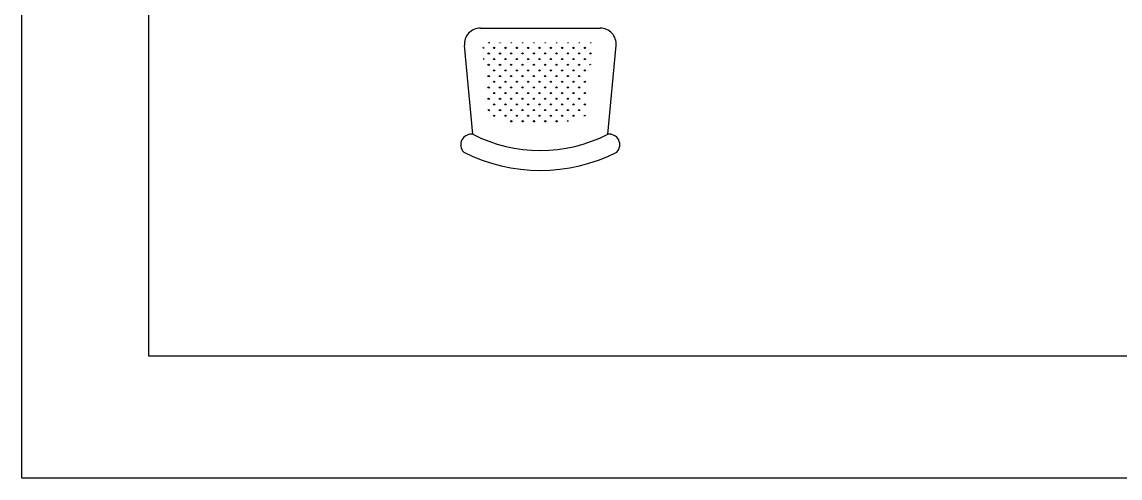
# Model space of a CAD drawing. Header units: inches. Extents: x 3.4 to 45.9, y 14.3 to 39.1.
# Drawn here: x 24.925 to 27.849, y 14.302 to 15.518 of the extents above; entities that cross this region are included whole.
import ezdxf

# ---------------------------------------------------------------- set-up
doc = ezdxf.new("R2010")
doc.units = ezdxf.units.IN
doc.header["$MEASUREMENT"] = 0
doc.layers.add('4', color=4, linetype='Continuous')
doc.layers.add('kadrbm', color=4, linetype='Continuous')

# ---------------------------------------------------------------- blocks, each defined once
blk = doc.blocks.new('kadrbm')
at = {"layer": 'kadrbm', "color": 4}
blk.add_lwpolyline([(0, 0), (0, 24.7972), (21, 24.7972), (21, 0), (0, 0)], close=True, dxfattribs=at)
blk.add_lwpolyline([(20.6631, 0.3257), (20.6631, 24.4603), (0.3369, 24.4603), (0.3369, 0.3257), (20.6631, 0.3257)], dxfattribs=at)

msp = doc.modelspace()

# ---------------------------------------------------------------- linework, layer by layer
at = {"layer": '4'}
for p, q in [((26.1458, 15.5015), (26.4645, 15.5015)), ((26.1254, 15.2185), (26.1034, 15.455)), ((26.1526, 15.4505), (26.1554, 15.4477)), ((26.1648, 15.4628), (26.1648, 15.4628)), ((26.1676, 15.4355), (26.1648, 15.4326)), ((26.1676, 15.4628), (26.1676, 15.4616)), ((26.1676, 15.4355), (26.1676, 15.4315)), ((26.1676, 15.4355), (26.1705, 15.4326)), ((26.1704, 15.4628), (26.1705, 15.4628)), ((26.1827, 15.4505), (26.1799, 15.4477)), ((26.1827, 15.4505), (26.1827, 15.4465)), ((26.1827, 15.4505), (26.1855, 15.4477)), ((26.1949, 15.4628), (26.1949, 15.4628)), ((26.1978, 15.4355), (26.1949, 15.4326)), ((26.1978, 15.4628), (26.1978, 15.4616)), ((26.1978, 15.4355), (26.1978, 15.4315)), ((26.1978, 15.4355), (26.2006, 15.4326)), ((26.2006, 15.4628), (26.2006, 15.4628)), ((26.2128, 15.4505), (26.21, 15.4477)), ((26.2128, 15.4505), (26.2128, 15.4465)), ((26.2128, 15.4505), (26.2156, 15.4477)), ((26.2251, 15.4628), (26.225, 15.4628)), ((26.2279, 15.4355), (26.225, 15.4326)), ((26.2279, 15.4628), (26.2279, 15.4616)), ((26.2279, 15.4355), (26.2279, 15.4315)), ((26.2279, 15.4355), (26.2307, 15.4326)), ((26.2307, 15.4628), (26.2307, 15.4628)), ((26.2429, 15.4505), (26.2401, 15.4477)), ((26.2429, 15.4505), (26.2458, 15.4477)), ((26.2429, 15.4505), (26.2429, 15.4465)), ((26.2552, 15.4628), (26.2552, 15.4628)), ((26.258, 15.4355), (26.2552, 15.4326)), ((26.258, 15.4628), (26.258, 15.4616)), ((26.258, 15.4355), (26.258, 15.4315)), ((26.258, 15.4355), (26.2608, 15.4326)), ((26.2608, 15.4628), (26.2608, 15.4628)), ((26.273, 15.4505), (26.2702, 15.4477)), ((26.273, 15.4505), (26.273, 15.4465)), ((26.273, 15.4505), (26.2759, 15.4477)), ((26.2853, 15.4628), (26.2853, 15.4628)), ((26.2881, 15.4355), (26.2853, 15.4326)), ((26.2881, 15.4628), (26.2881, 15.4616)), ((26.2881, 15.4355), (26.2881, 15.4315)), ((26.2881, 15.4355), (26.2909, 15.4326)), ((26.2909, 15.4628), (26.2909, 15.4628)), ((26.3032, 15.4505), (26.3003, 15.4477)), ((26.3032, 15.4505), (26.3032, 15.4465)), ((26.3032, 15.4505), (26.306, 15.4477)), ((26.3154, 15.4628), (26.3154, 15.4628)), ((26.3182, 15.4355), (26.3154, 15.4326)), ((26.3182, 15.4628), (26.3182, 15.4616)), ((26.3182, 15.4355), (26.3182, 15.4315)), ((26.3182, 15.4355), (26.321, 15.4326)), ((26.321, 15.4628), (26.321, 15.4628)), ((26.3333, 15.4505), (26.3305, 15.4477)), ((26.3333, 15.4505), (26.3333, 15.4465)), ((26.3333, 15.4505), (26.3361, 15.4477)), ((26.3455, 15.4628), (26.3455, 15.4628)), ((26.3483, 15.4355), (26.3455, 15.4326)), ((26.3483, 15.4628), (26.3483, 15.4616)), ((26.3483, 15.4355), (26.3483, 15.4315)), ((26.3483, 15.4355), (26.3512, 15.4326)), ((26.3512, 15.4628), (26.3512, 15.4628)), ((26.3634, 15.4505), (26.3606, 15.4477)), ((26.3634, 15.4505), (26.3634, 15.4465)), ((26.3634, 15.4505), (26.3662, 15.4477)), ((26.3756, 15.4628), (26.3756, 15.4628)), ((26.3785, 15.4355), (26.3756, 15.4326)), ((26.3785, 15.4628), (26.3785, 15.4616)), ((26.3785, 15.4355), (26.3785, 15.4315)), ((26.3785, 15.4355), (26.3813, 15.4326)), ((26.3813, 15.4628), (26.3813, 15.4628)), ((26.3935, 15.4505), (26.3907, 15.4477)), ((26.3935, 15.4505), (26.3935, 15.4465)), ((26.3935, 15.4505), (26.3963, 15.4477)), ((26.4058, 15.4628), (26.4058, 15.4628)), ((26.4086, 15.4355), (26.4058, 15.4326)), ((26.4086, 15.4628), (26.4086, 15.4616)), ((26.4086, 15.4355), (26.4086, 15.4315)), ((26.4086, 15.4355), (26.4114, 15.4326)), ((26.4114, 15.4628), (26.4114, 15.4628)), ((26.4236, 15.4505), (26.4208, 15.4477)), ((26.4236, 15.4505), (26.4236, 15.4465)), ((26.4236, 15.4505), (26.4265, 15.4477)), ((26.4359, 15.4628), (26.4359, 15.4628)), ((26.4387, 15.4355), (26.4359, 15.4326)), ((26.4387, 15.4628), (26.4387, 15.4616)), ((26.4387, 15.4355), (26.4387, 15.4315)), ((26.4387, 15.4355), (26.4413, 15.4328)), ((26.4415, 15.4628), (26.4415, 15.4628)), ((26.4849, 15.2185), (26.5069, 15.455)), ((26.1527, 15.4202), (26.1554, 15.4176)), ((26.1827, 15.4204), (26.1799, 15.4176)), ((26.1827, 15.4204), (26.1827, 15.4164)), ((26.1827, 15.4204), (26.1855, 15.4176)), ((26.2128, 15.4204), (26.21, 15.4176)), ((26.2128, 15.4204), (26.2128, 15.4164)), ((26.2128, 15.4204), (26.2156, 15.4176)), ((26.2429, 15.4204), (26.2401, 15.4176)), ((26.2429, 15.4204), (26.2429, 15.4164)), ((26.2429, 15.4204), (26.2458, 15.4176)), ((26.273, 15.4204), (26.2702, 15.4176)), ((26.273, 15.4204), (26.273, 15.4164)), ((26.273, 15.4204), (26.2759, 15.4176)), ((26.3032, 15.4204), (26.3003, 15.4176)), ((26.3032, 15.4204), (26.3032, 15.4164)), ((26.3032, 15.4204), (26.306, 15.4176)), ((26.3333, 15.4204), (26.3305, 15.4176)), ((26.3333, 15.4204), (26.3333, 15.4164)), ((26.3333, 15.4204), (26.3361, 15.4176)), ((26.3634, 15.4204), (26.3606, 15.4176)), ((26.3634, 15.4204), (26.3634, 15.4164)), ((26.3634, 15.4204), (26.3662, 15.4176)), ((26.3935, 15.4204), (26.3907, 15.4176)), ((26.3935, 15.4204), (26.3935, 15.4164)), ((26.3935, 15.4204), (26.3963, 15.4176)), ((26.4236, 15.4204), (26.4208, 15.4176)), ((26.4236, 15.4204), (26.4236, 15.4164)), ((26.4236, 15.4204), (26.4265, 15.4176)), ((26.1676, 15.4054), (26.1648, 15.4025)), ((26.1676, 15.4054), (26.1676, 15.4014)), ((26.1676, 15.4054), (26.1705, 15.4025)), ((26.1827, 15.3903), (26.1799, 15.3875)), ((26.1827, 15.3903), (26.1827, 15.3863)), ((26.1827, 15.3903), (26.1855, 15.3875)), ((26.1978, 15.4054), (26.1949, 15.4025)), ((26.1978, 15.4054), (26.1978, 15.4014)), ((26.1978, 15.4054), (26.2006, 15.4025)), ((26.2128, 15.3903), (26.21, 15.3875)), ((26.2128, 15.3903), (26.2128, 15.3863)), ((26.2128, 15.3903), (26.2156, 15.3875)), ((26.2279, 15.4054), (26.225, 15.4025)), ((26.2279, 15.4054), (26.2279, 15.4014)), ((26.2279, 15.4054), (26.2307, 15.4025)), ((26.2429, 15.3903), (26.2401, 15.3875)), ((26.2429, 15.3903), (26.2458, 15.3875)), ((26.2429, 15.3903), (26.2429, 15.3863)), ((26.258, 15.4054), (26.2552, 15.4025)), ((26.258, 15.4054), (26.258, 15.4014)), ((26.258, 15.4054), (26.2608, 15.4025)), ((26.273, 15.3903), (26.2702, 15.3875)), ((26.273, 15.3903), (26.273, 15.3863)), ((26.273, 15.3903), (26.2759, 15.3875)), ((26.2881, 15.4054), (26.2853, 15.4025)), ((26.2881, 15.4054), (26.2881, 15.4014)), ((26.2881, 15.4054), (26.2909, 15.4025)), ((26.3032, 15.3903), (26.3003, 15.3875)), ((26.3032, 15.3903), (26.3032, 15.3863)), ((26.3032, 15.3903), (26.306, 15.3875)), ((26.3182, 15.4054), (26.3154, 15.4025)), ((26.3182, 15.4054), (26.3182, 15.4014)), ((26.3182, 15.4054), (26.321, 15.4025)), ((26.3333, 15.3903), (26.3305, 15.3875)), ((26.3333, 15.3903), (26.3333, 15.3863)), ((26.3333, 15.3903), (26.3361, 15.3875)), ((26.3483, 15.4054), (26.3455, 15.4025)), ((26.3483, 15.4054), (26.3483, 15.4014)), ((26.3483, 15.4054), (26.3512, 15.4025)), ((26.3634, 15.3903), (26.3606, 15.3875)), ((26.3634, 15.3903), (26.3634, 15.3863)), ((26.3634, 15.3903), (26.3662, 15.3875)), ((26.3785, 15.4054), (26.3756, 15.4025)), ((26.3785, 15.4054), (26.3785, 15.4014)), ((26.3785, 15.4054), (26.3813, 15.4025)), ((26.3935, 15.3903), (26.3907, 15.3875)), ((26.3935, 15.3903), (26.3935, 15.3863)), ((26.3935, 15.3903), (26.3963, 15.3875)), ((26.4086, 15.4054), (26.4058, 15.4025)), ((26.4086, 15.4054), (26.4086, 15.4014)), ((26.4086, 15.4054), (26.4114, 15.4025)), ((26.4236, 15.3903), (26.4208, 15.3875)), ((26.4236, 15.3903), (26.4236, 15.3863)), ((26.4236, 15.3903), (26.4265, 15.3875)), ((26.4387, 15.4054), (26.4359, 15.4025)), ((26.4387, 15.4054), (26.4387, 15.4047)), ((26.4387, 15.4054), (26.4388, 15.4053)), ((26.1676, 15.3752), (26.1648, 15.3724)), ((26.1676, 15.3752), (26.1676, 15.3712)), ((26.1676, 15.3752), (26.1705, 15.3724)), ((26.1827, 15.3602), (26.1799, 15.3574)), ((26.1827, 15.3602), (26.1827, 15.3562)), ((26.1827, 15.3602), (26.1855, 15.3574)), ((26.1978, 15.3752), (26.1949, 15.3724)), ((26.1978, 15.3752), (26.1978, 15.3712)), ((26.1978, 15.3752), (26.2006, 15.3724)), ((26.2128, 15.3602), (26.21, 15.3574)), ((26.2128, 15.3602), (26.2128, 15.3562)), ((26.2128, 15.3602), (26.2156, 15.3574)), ((26.2279, 15.3752), (26.225, 15.3724)), ((26.2279, 15.3752), (26.2279, 15.3712)), ((26.2279, 15.3752), (26.2307, 15.3724)), ((26.2429, 15.3602), (26.2401, 15.3574)), ((26.2429, 15.3602), (26.2429, 15.3562)), ((26.2429, 15.3602), (26.2458, 15.3574)), ((26.258, 15.3752), (26.2552, 15.3724)), ((26.258, 15.3752), (26.258, 15.3712)), ((26.258, 15.3752), (26.2608, 15.3724)), ((26.273, 15.3602), (26.2702, 15.3574)), ((26.273, 15.3602), (26.273, 15.3562)), ((26.273, 15.3602), (26.2759, 15.3574)), ((26.2881, 15.3752), (26.2853, 15.3724)), ((26.2881, 15.3752), (26.2881, 15.3712)), ((26.2881, 15.3752), (26.2909, 15.3724)), ((26.3032, 15.3602), (26.3003, 15.3574)), ((26.3032, 15.3602), (26.3032, 15.3562)), ((26.3032, 15.3602), (26.306, 15.3574)), ((26.3182, 15.3752), (26.3154, 15.3724)), ((26.3182, 15.3752), (26.3182, 15.3712)), ((26.3182, 15.3752), (26.321, 15.3724)), ((26.3333, 15.3602), (26.3305, 15.3574)), ((26.3333, 15.3602), (26.3333, 15.3562)), ((26.3333, 15.3602), (26.3361, 15.3574)), ((26.3483, 15.3752), (26.3455, 15.3724)), ((26.3483, 15.3752), (26.3483, 15.3712)), ((26.3483, 15.3752), (26.3512, 15.3724)), ((26.3634, 15.3602), (26.3606, 15.3574)), ((26.3634, 15.3602), (26.3634, 15.3562)), ((26.3634, 15.3602), (26.3662, 15.3574)), ((26.3785, 15.3752), (26.3756, 15.3724)), ((26.3785, 15.3752), (26.3785, 15.3712)), ((26.3785, 15.3752), (26.3813, 15.3724)), ((26.3935, 15.3602), (26.3907, 15.3574)), ((26.3935, 15.3602), (26.3935, 15.3562)), ((26.3935, 15.3602), (26.3963, 15.3574)), ((26.4086, 15.3752), (26.4058, 15.3724)), ((26.4086, 15.3752), (26.4086, 15.3712)), ((26.4086, 15.3752), (26.4114, 15.3724)), ((26.4236, 15.3602), (26.4208, 15.3574)), ((26.4236, 15.3602), (26.4236, 15.3562)), ((26.4236, 15.3602), (26.4265, 15.3574)), ((26.1676, 15.3451), (26.1648, 15.3423)), ((26.1676, 15.3451), (26.1676, 15.3411)), ((26.1676, 15.3451), (26.1705, 15.3423)), ((26.1827, 15.3301), (26.1799, 15.3272)), ((26.1827, 15.3301), (26.1827, 15.3261)), ((26.1827, 15.3301), (26.1855, 15.3272)), ((26.1978, 15.3451), (26.1949, 15.3423)), ((26.1978, 15.3451), (26.1978, 15.3411)), ((26.1978, 15.3451), (26.2006, 15.3423)), ((26.2128, 15.3301), (26.21, 15.3272)), ((26.2128, 15.3301), (26.2128, 15.3261)), ((26.2128, 15.3301), (26.2156, 15.3272)), ((26.2279, 15.3451), (26.225, 15.3423)), ((26.2279, 15.3451), (26.2279, 15.3411)), ((26.2279, 15.3451), (26.2307, 15.3423)), ((26.2429, 15.3301), (26.2401, 15.3272)), ((26.2429, 15.3301), (26.2458, 15.3272)), ((26.2429, 15.3301), (26.2429, 15.3261)), ((26.258, 15.3451), (26.2552, 15.3423)), ((26.258, 15.3451), (26.258, 15.3411)), ((26.258, 15.3451), (26.2608, 15.3423)), ((26.273, 15.3301), (26.2702, 15.3272)), ((26.273, 15.3301), (26.273, 15.3261)), ((26.273, 15.3301), (26.2759, 15.3272)), ((26.2881, 15.3451), (26.2853, 15.3423)), ((26.2881, 15.3451), (26.2881, 15.3411)), ((26.2881, 15.3451), (26.2909, 15.3423)), ((26.3032, 15.3301), (26.3003, 15.3272)), ((26.3032, 15.3301), (26.3032, 15.3261)), ((26.3032, 15.3301), (26.306, 15.3272)), ((26.3182, 15.3451), (26.3154, 15.3423)), ((26.3182, 15.3451), (26.3182, 15.3411)), ((26.3182, 15.3451), (26.321, 15.3423)), ((26.3333, 15.3301), (26.3305, 15.3272)), ((26.3333, 15.3301), (26.3333, 15.3261)), ((26.3333, 15.3301), (26.3361, 15.3272)), ((26.3483, 15.3451), (26.3455, 15.3423)), ((26.3483, 15.3451), (26.3483, 15.3411)), ((26.3483, 15.3451), (26.3512, 15.3423)), ((26.3634, 15.3301), (26.3606, 15.3272)), ((26.3634, 15.3301), (26.3634, 15.3261)), ((26.3634, 15.3301), (26.3662, 15.3272)), ((26.3785, 15.3451), (26.3756, 15.3423)), ((26.3785, 15.3451), (26.3785, 15.3411)), ((26.3785, 15.3451), (26.3813, 15.3423)), ((26.3935, 15.3301), (26.3907, 15.3272)), ((26.3935, 15.3301), (26.3935, 15.3261)), ((26.3935, 15.3301), (26.3963, 15.3272)), ((26.4086, 15.3451), (26.4058, 15.3423)), ((26.4086, 15.3451), (26.4086, 15.3411)), ((26.4086, 15.3451), (26.4114, 15.3423)), ((26.4236, 15.3301), (26.4208, 15.3272)), ((26.4236, 15.3301), (26.4236, 15.3261)), ((26.4236, 15.3301), (26.4265, 15.3272)), ((26.1676, 15.315), (26.1648, 15.3122)), ((26.1676, 15.315), (26.1676, 15.311)), ((26.1676, 15.315), (26.1705, 15.3122)), ((26.1827, 15.2999), (26.1799, 15.2971)), ((26.1827, 15.2999), (26.1827, 15.296)), ((26.1827, 15.2999), (26.1855, 15.2971)), ((26.1978, 15.315), (26.1949, 15.3122)), ((26.1978, 15.315), (26.1978, 15.311)), ((26.1978, 15.315), (26.2006, 15.3122)), ((26.2128, 15.2999), (26.21, 15.2971)), ((26.2128, 15.2999), (26.2128, 15.296)), ((26.2128, 15.2999), (26.2156, 15.2971)), ((26.2279, 15.315), (26.225, 15.3122)), ((26.2279, 15.315), (26.2279, 15.311)), ((26.2279, 15.315), (26.2307, 15.3122)), ((26.2429, 15.2999), (26.2401, 15.2971)), ((26.2429, 15.2999), (26.2458, 15.2971)), ((26.2429, 15.2999), (26.2429, 15.296)), ((26.258, 15.315), (26.2552, 15.3122)), ((26.258, 15.315), (26.258, 15.311)), ((26.258, 15.315), (26.2608, 15.3122)), ((26.273, 15.2999), (26.2702, 15.2971)), ((26.273, 15.2999), (26.273, 15.296)), ((26.273, 15.2999), (26.2759, 15.2971)), ((26.2881, 15.315), (26.2853, 15.3122)), ((26.2881, 15.315), (26.2881, 15.311)), ((26.2881, 15.315), (26.2909, 15.3122)), ((26.3032, 15.2999), (26.3003, 15.2971)), ((26.3032, 15.2999), (26.3032, 15.296)), ((26.3032, 15.2999), (26.306, 15.2971)), ((26.3182, 15.315), (26.3154, 15.3122)), ((26.3182, 15.315), (26.3182, 15.311)), ((26.3182, 15.315), (26.321, 15.3122)), ((26.3333, 15.2999), (26.3305, 15.2971)), ((26.3333, 15.2999), (26.3333, 15.296)), ((26.3333, 15.2999), (26.3361, 15.2971)), ((26.3483, 15.315), (26.3455, 15.3122)), ((26.3483, 15.315), (26.3483, 15.311)), ((26.3483, 15.315), (26.3512, 15.3122)), ((26.3634, 15.2999), (26.3606, 15.2971)), ((26.3634, 15.2999), (26.3634, 15.296)), ((26.3634, 15.2999), (26.3662, 15.2971)), ((26.3785, 15.315), (26.3756, 15.3122)), ((26.3785, 15.315), (26.3785, 15.311)), ((26.3785, 15.315), (26.3813, 15.3122)), ((26.3935, 15.2999), (26.3907, 15.2971)), ((26.3935, 15.2999), (26.3935, 15.296)), ((26.3935, 15.2999), (26.3963, 15.2971)), ((26.4086, 15.315), (26.4058, 15.3122)), ((26.4086, 15.315), (26.4086, 15.311)), ((26.4086, 15.315), (26.4114, 15.3122)), ((26.4236, 15.2999), (26.4208, 15.2971)), ((26.4236, 15.2999), (26.4236, 15.296)), ((26.4236, 15.2999), (26.4265, 15.2971)), ((26.1676, 15.2849), (26.1656, 15.2828)), ((26.1676, 15.2849), (26.1676, 15.2809)), ((26.1676, 15.2849), (26.1705, 15.2821)), ((26.1827, 15.2698), (26.1799, 15.267)), ((26.1827, 15.2698), (26.1827, 15.2658)), ((26.1827, 15.2698), (26.1855, 15.267)), ((26.1978, 15.2849), (26.1949, 15.2821)), ((26.1978, 15.2849), (26.1978, 15.2809)), ((26.1978, 15.2849), (26.2006, 15.2821)), ((26.2128, 15.2698), (26.21, 15.267)), ((26.2128, 15.2698), (26.2128, 15.2658)), ((26.2128, 15.2698), (26.2156, 15.267)), ((26.2279, 15.2849), (26.225, 15.2821)), ((26.2279, 15.2849), (26.2279, 15.2809)), ((26.2279, 15.2849), (26.2307, 15.2821)), ((26.2429, 15.2698), (26.2401, 15.267)), ((26.2429, 15.2698), (26.2458, 15.267)), ((26.2429, 15.2698), (26.2429, 15.2658)), ((26.258, 15.2849), (26.2552, 15.2821)), ((26.258, 15.2849), (26.258, 15.2809)), ((26.258, 15.2849), (26.2608, 15.2821)), ((26.273, 15.2698), (26.2702, 15.267)), ((26.273, 15.2698), (26.273, 15.2658)), ((26.273, 15.2698), (26.2759, 15.267)), ((26.2881, 15.2849), (26.2853, 15.2821)), ((26.2881, 15.2849), (26.2881, 15.2809)), ((26.2881, 15.2849), (26.2909, 15.2821)), ((26.3032, 15.2698), (26.3003, 15.267)), ((26.3032, 15.2698), (26.3032, 15.2658)), ((26.3032, 15.2698), (26.306, 15.267)), ((26.3182, 15.2849), (26.3154, 15.2821)), ((26.3182, 15.2849), (26.3182, 15.2809)), ((26.3182, 15.2849), (26.321, 15.2821)), ((26.3333, 15.2698), (26.3305, 15.267)), ((26.3333, 15.2698), (26.3333, 15.2658)), ((26.3333, 15.2698), (26.3361, 15.267)), ((26.3483, 15.2849), (26.3455, 15.2821)), ((26.3483, 15.2849), (26.3483, 15.2809)), ((26.3483, 15.2849), (26.3512, 15.2821)), ((26.3634, 15.2698), (26.3606, 15.267)), ((26.3634, 15.2698), (26.3634, 15.2658)), ((26.3634, 15.2698), (26.3662, 15.267)), ((26.3785, 15.2849), (26.3756, 15.2821)), ((26.3785, 15.2849), (26.3785, 15.2809)), ((26.3785, 15.2849), (26.3813, 15.2821)), ((26.3935, 15.2698), (26.3907, 15.267)), ((26.3935, 15.2698), (26.3935, 15.2658)), ((26.3935, 15.2698), (26.3963, 15.267)), ((26.4086, 15.2849), (26.4058, 15.2821)), ((26.4086, 15.2849), (26.4086, 15.2809)), ((26.4086, 15.2849), (26.4114, 15.2821)), ((26.4236, 15.2698), (26.4208, 15.267)), ((26.4236, 15.2698), (26.4236, 15.2676)), ((26.4236, 15.2698), (26.4252, 15.2683)), ((26.2279, 15.2548), (26.225, 15.2519)), ((26.2279, 15.2548), (26.2279, 15.2508)), ((26.2279, 15.2548), (26.2307, 15.2519)), ((26.258, 15.2548), (26.2552, 15.2519)), ((26.258, 15.2548), (26.258, 15.2508)), ((26.258, 15.2548), (26.2608, 15.2519)), ((26.2881, 15.2548), (26.2853, 15.2519)), ((26.2881, 15.2548), (26.2881, 15.2508)), ((26.2881, 15.2548), (26.2909, 15.2519)), ((26.3182, 15.2548), (26.3154, 15.2519)), ((26.3182, 15.2548), (26.3182, 15.2508)), ((26.3182, 15.2548), (26.321, 15.2519)), ((26.3483, 15.2548), (26.3455, 15.2519)), ((26.3483, 15.2548), (26.3483, 15.2508)), ((26.3483, 15.2548), (26.3512, 15.2519)), ((26.3785, 15.2548), (26.3763, 15.2526)), ((26.3785, 15.2548), (26.3785, 15.2532)), ((26.3785, 15.2548), (26.3798, 15.2535))]:
    msp.add_line(p, q, dxfattribs=at)
for centre, radius, start, end in [((26.1458, 15.4589), 0.0426, 90, 185.3226), ((26.4645, 15.4589), 0.0426, 354.6774, 90), ((26.1215, 15.1907), 0.0281, 81.9359, 224.169), ((26.3051, 15.5721), 0.3966, 243.0524, 296.9476), ((26.4888, 15.1907), 0.0281, 315.831, 98.0641), ((26.3051, 15.5721), 0.4498, 243.0524, 296.9476)]:
    msp.add_arc(centre, radius, start, end, dxfattribs=at)

# ---------------------------------------------------------------- block references
at = {"layer": 'kadrbm'}
msp.add_blockref('kadrbm', (24.9253, 14.3025), dxfattribs=at)

doc.saveas('drawing.dxf')
